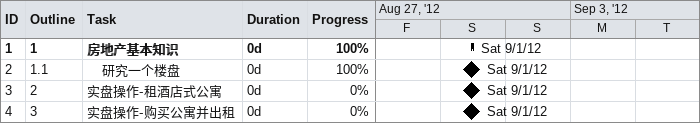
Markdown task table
| ID | WBS | Task | Duration | Start | Finish | % complete |
|---|---|---|---|---|---|---|
| 1 | 1 | **房地产基本知识** | 0d | 2012-09-01 | 2012-09-01 | 100 |
| 2 | 1.1 | 研究一个楼盘 | 0d | 2012-09-01 | 2012-09-01 | 100 |
| 3 | 2 | 实盘操作-租酒店式公寓 | 0d | 2012-09-01 | 2012-09-01 | 0 |
| 4 | 3 | 实盘操作-购买公寓并出租 | 0d | 2012-09-01 | 2012-09-01 | 0 |
